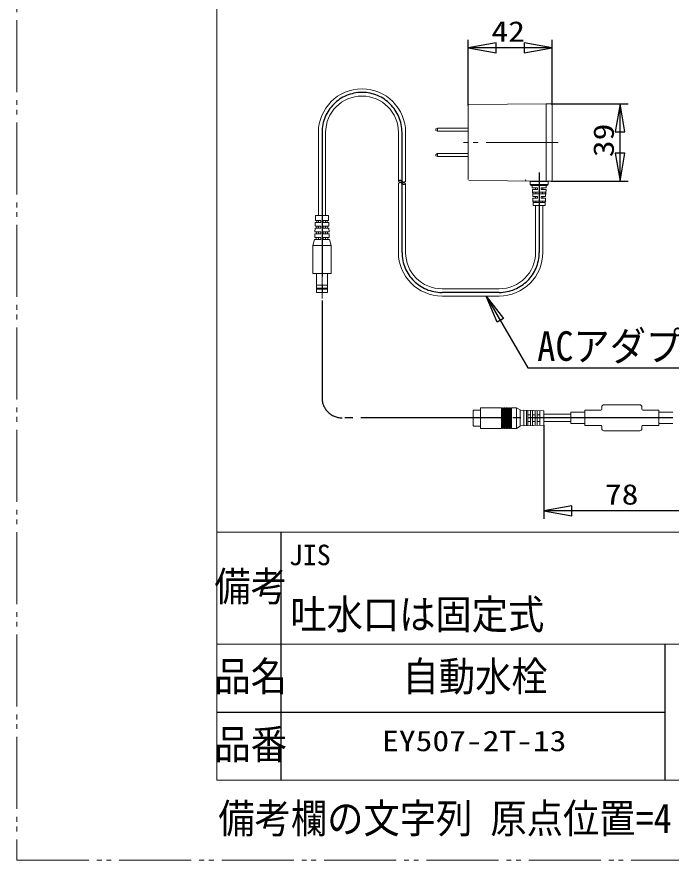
# Model space of a CAD drawing. Units: millimetres at full size, sheet at 1:4. Extents: x -840 to 0, y -594 to 594.
# Drawn here: x -840 to -512.9, y -594 to -172.3 of the extents above; entities that cross this region are included whole.
import ezdxf
from ezdxf.enums import TextEntityAlignment as Align

# ---------------------------------------------------------------- set-up
doc = ezdxf.new("R2010")
doc.units = ezdxf.units.MM
doc.header["$LTSCALE"] = 4
doc.linetypes.add('DOUBLE_CHAIN2', pattern=[12.8, 9, -1, 0.6, -0.6, 0.6, -1])
doc.linetypes.add('LONG_CHAIN', pattern=[21, 18, -1, 1, -1])
doc.layers.add('0-0_EY507-2T', color=7, linetype='Continuous', lineweight=15)
doc.styles.add('ＭＳ ゴシック', font='')
doc.styles.add('ＭＳ 明朝', font='')
doc.styles.get('ＭＳ ゴシック').set_extended_font_data('MS Gothic')
doc.styles.get('ＭＳ 明朝').set_extended_font_data('MS Mincho')

msp = doc.modelspace()

# ---------------------------------------------------------------- linework, layer by layer
at = {"layer": '0-0_EY507-2T'}
for p, q in [((-740, -554), (-740, 0)), ((-614.434, -253.639), (-614.434, -216.63)), ((-613.938, -216.13), (-575.434, -215.794)), ((-575.434, -215.794), (-572.925, -215.838)), ((-575.434, -215.794), (-575.434, -254.475)), ((-572.434, -216.338), (-572.434, -253.931)), ((-689.234, -230.134), (-689.234, -271.634)), ((-685.634, -230.134), (-685.634, -271.634)), ((-649.234, -230.134), (-649.234, -254.634)), ((-645.634, -230.134), (-645.634, -254.634)), ((-630.534, -228.384), (-629.641, -228.034)), ((-630.534, -228.784), (-630.534, -228.384)), ((-630.534, -229.184), (-630.534, -228.784)), ((-629.641, -229.534), (-630.534, -229.184)), ((-629.641, -229.534), (-629.641, -228.034)), ((-629.641, -228.034), (-614.434, -228.034)), ((-614.434, -229.534), (-629.641, -229.534)), ((-630.534, -241.084), (-629.641, -240.734)), ((-630.534, -241.484), (-630.534, -241.084)), ((-630.534, -241.884), (-630.534, -241.484)), ((-629.641, -242.234), (-630.534, -241.884)), ((-629.641, -242.234), (-629.641, -240.734)), ((-629.641, -240.734), (-614.434, -240.734)), ((-614.434, -242.234), (-629.641, -242.234)), ((-649.234, -255.634), (-649.234, -290.134)), ((-645.634, -255.634), (-645.634, -290.134)), ((-613.938, -254.139), (-575.434, -254.475)), ((-583.334, -254.634), (-574.334, -254.634)), ((-574.334, -256.134), (-583.334, -256.134)), ((-574.834, -256.634), (-582.834, -256.634)), ((-582.274, -257.834), (-582.334, -256.634)), ((-582.334, -256.634), (-582.274, -257.834)), ((-581.634, -254.634), (-581.634, -254.42)), ((-580.884, -254.634), (-580.884, -254.427)), ((-576.784, -254.634), (-576.784, -254.463)), ((-576.034, -254.634), (-576.034, -254.469)), ((-575.434, -254.475), (-572.925, -254.431)), ((-575.394, -257.834), (-575.334, -256.634)), ((-575.334, -256.634), (-575.394, -257.834)), ((-582.274, -257.834), (-579.734, -257.834)), ((-582.234, -258.634), (-579.734, -258.634)), ((-582.234, -258.634), (-582.054, -262.234)), ((-582.04, -260.034), (-575.628, -260.034)), ((-582.04, -260.034), (-581.999, -260.834)), ((-581.999, -260.834), (-575.67, -260.834)), ((-580.684, -258.634), (-580.684, -257.834)), ((-580.45, -260.834), (-580.45, -260.034)), ((-579.734, -258.634), (-579.734, -257.834)), ((-577.934, -257.834), (-575.394, -257.834)), ((-577.934, -257.834), (-577.934, -258.634)), ((-577.934, -258.634), (-575.434, -258.634)), ((-577.218, -260.834), (-577.218, -260.034)), ((-576.984, -258.634), (-576.984, -257.834)), ((-575.67, -260.834), (-575.628, -260.034)), ((-575.614, -262.234), (-575.434, -258.634)), ((-575.434, -258.634), (-575.614, -262.234)), ((-582.054, -262.234), (-579.734, -262.234)), ((-582.014, -263.034), (-579.734, -263.034)), ((-581.811, -264.434), (-575.857, -264.434)), ((-581.811, -264.434), (-581.769, -265.234)), ((-581.769, -265.234), (-575.899, -265.234)), ((-580.684, -263.034), (-580.684, -262.234)), ((-580.45, -265.234), (-580.45, -264.434)), ((-579.734, -263.034), (-579.734, -262.234)), ((-577.934, -262.234), (-575.614, -262.234)), ((-577.934, -262.234), (-577.934, -263.034)), ((-577.934, -263.034), (-575.654, -263.034)), ((-577.218, -265.234), (-577.218, -264.434)), ((-576.984, -263.034), (-576.984, -262.234)), ((-575.899, -265.234), (-575.857, -264.434)), ((-581.834, -266.634), (-575.834, -266.634)), ((-580.634, -266.634), (-580.634, -290.134)), ((-577.034, -266.634), (-577.034, -290.134)), ((-690.642, -271.826), (-690.742, -274.234)), ((-684.426, -271.634), (-690.442, -271.634)), ((-684.126, -274.234), (-684.226, -271.826)), ((-690.901, -278.034), (-690.976, -279.834)), ((-690.784, -275.234), (-690.859, -277.034)), ((-690.784, -275.234), (-688.034, -275.234)), ((-688.034, -274.234), (-690.742, -274.234)), ((-690.059, -277.034), (-690.101, -278.034)), ((-689.942, -274.234), (-689.984, -275.234)), ((-689.234, -275.234), (-689.234, -274.234)), ((-689.234, -278.034), (-689.234, -277.034)), ((-688.034, -275.234), (-688.034, -274.234)), ((-686.834, -274.234), (-686.834, -275.234)), ((-684.126, -274.234), (-686.834, -274.234)), ((-686.834, -275.234), (-684.084, -275.234)), ((-685.634, -274.234), (-685.634, -275.234)), ((-685.634, -277.034), (-685.634, -278.034)), ((-684.884, -275.234), (-684.926, -274.234)), ((-684.767, -278.034), (-684.809, -277.034)), ((-684.009, -277.034), (-684.084, -275.234)), ((-683.892, -279.834), (-683.967, -278.034)), ((-691.017, -280.834), (-691.092, -282.634)), ((-691.017, -280.834), (-688.034, -280.834)), ((-688.034, -279.834), (-690.976, -279.834)), ((-690.176, -279.834), (-690.217, -280.834)), ((-689.234, -280.834), (-689.234, -279.834)), ((-688.034, -280.834), (-688.034, -279.834)), ((-686.834, -279.834), (-686.834, -280.834)), ((-683.892, -279.834), (-686.834, -279.834)), ((-686.834, -280.834), (-683.851, -280.834)), ((-685.634, -279.834), (-685.634, -280.834)), ((-684.651, -280.834), (-684.692, -279.834)), ((-683.776, -282.634), (-683.851, -280.834)), ((-691.134, -283.634), (-692.034, -286.634)), ((-682.834, -286.634), (-692.034, -286.634)), ((-692.034, -300.434), (-692.034, -286.634)), ((-690.292, -282.634), (-690.334, -283.634)), ((-689.234, -283.634), (-689.234, -282.634)), ((-685.634, -282.634), (-685.634, -283.634)), ((-684.534, -283.634), (-684.576, -282.634)), ((-682.834, -286.634), (-683.734, -283.634)), ((-682.834, -286.634), (-682.834, -300.434)), ((-683.034, -300.634), (-691.834, -300.634)), ((-690.184, -300.634), (-690.184, -306.434)), ((-684.684, -306.434), (-684.684, -300.634)), ((-684.684, -306.434), (-690.184, -306.434)), ((-684.684, -306.434), (-684.734, -307.934)), ((-690.184, -308.034), (-690.134, -307.934)), ((-690.184, -308.034), (-684.684, -308.034)), ((-690.184, -309.934), (-690.184, -308.034)), ((-690.184, -308.434), (-684.684, -308.434)), ((-684.884, -310.134), (-689.984, -310.134)), ((-684.734, -307.934), (-684.684, -308.034)), ((-684.684, -308.034), (-684.684, -309.934)), ((-598.834, -308.334), (-627.434, -308.334)), ((-598.834, -311.934), (-627.434, -311.934)), ((-546.518, -366.306), (-528.518, -366.306)), ((-597.727, -378.098), (-597.727, -367.896)), ((-597.262, -368.192), (-597.727, -368.192)), ((-597.262, -367.896), (-597.262, -378.098)), ((-596.796, -367.896), (-597.262, -367.896)), ((-596.796, -378.098), (-596.796, -367.896)), ((-596.415, -368.192), (-596.796, -368.192)), ((-596.415, -367.896), (-596.415, -378.098)), ((-595.992, -367.896), (-596.415, -367.896)), ((-595.992, -378.098), (-595.992, -367.896)), ((-595.568, -368.192), (-595.992, -368.192)), ((-595.568, -367.896), (-595.568, -378.098)), ((-595.103, -367.896), (-595.568, -367.896)), ((-595.103, -378.098), (-595.103, -367.896)), ((-594.637, -368.192), (-595.103, -368.192)), ((-594.637, -367.896), (-594.637, -378.098)), ((-594.129, -367.896), (-594.637, -367.896)), ((-594.129, -378.098), (-594.129, -367.896)), ((-593.706, -368.192), (-594.129, -368.192)), ((-593.706, -367.896), (-593.706, -378.098)), ((-593.155, -367.896), (-593.706, -367.896)), ((-593.155, -378.098), (-593.155, -367.896)), ((-592.647, -368.15), (-593.155, -368.15)), ((-592.647, -378.098), (-592.647, -367.896)), ((-590.234, -378.098), (-590.234, -367.896)), ((-588.287, -377.04), (-588.287, -368.912)), ((-586.551, -369.123), (-588.287, -369.081)), ((-576.518, -369.293), (-586.551, -368.996)), ((-586.551, -368.996), (-586.551, -376.87)), ((-585.239, -376.828), (-585.239, -369.038)), ((-584.477, -376.785), (-584.477, -369.081)), ((-583.165, -369.123), (-583.165, -376.743)), ((-582.191, -374.584), (-582.191, -371.028)), ((-582.149, -376.701), (-582.149, -369.123)), ((-580.879, -369.166), (-580.879, -376.659)), ((-579.863, -376.616), (-579.863, -369.208)), ((-578.466, -376.574), (-578.466, -369.25)), ((-576.518, -376.531), (-576.518, -369.293)), ((-563.018, -371.028), (-576.518, -371.028)), ((-556.018, -369.028), (-556.018, -370.028)), ((-548.018, -369.028), (-556.018, -369.028)), ((-556.018, -370.028), (-556.018, -375.584)), ((-547.518, -367.306), (-547.518, -367.528)), ((-547.518, -367.528), (-547.518, -368.528)), ((-527.518, -367.306), (-527.518, -368.528)), ((-527.518, -367.306), (-527.518, -367.528)), ((-527.018, -369.028), (-519.018, -369.028)), ((-512.018, -370.028), (-519.018, -370.028)), ((-583.165, -371.282), (-584.477, -371.282)), ((-583.165, -372.891), (-584.477, -372.891)), ((-583.165, -374.584), (-584.477, -374.584)), ((-580.879, -371.282), (-582.149, -371.282)), ((-580.879, -372.891), (-582.149, -372.891)), ((-580.879, -374.584), (-582.149, -374.584)), ((-578.466, -371.282), (-579.863, -371.282)), ((-578.466, -372.891), (-579.863, -372.891)), ((-578.466, -374.584), (-579.863, -374.584)), ((-563.018, -374.584), (-576.518, -374.584)), ((-597.262, -377.802), (-597.727, -377.802)), ((-597.262, -378.098), (-596.796, -378.098)), ((-596.246, -377.802), (-596.796, -377.802)), ((-596.415, -378.098), (-595.992, -378.098)), ((-595.568, -377.802), (-595.992, -377.802)), ((-595.568, -378.098), (-595.103, -378.098)), ((-594.637, -377.802), (-595.103, -377.802)), ((-594.637, -378.098), (-594.129, -378.098)), ((-593.706, -377.802), (-594.129, -377.802)), ((-593.706, -378.098), (-593.155, -378.098)), ((-592.647, -377.802), (-593.155, -377.802)), ((-592.647, -378.098), (-590.234, -378.098)), ((-588.287, -377.04), (-590.234, -378.098)), ((-586.551, -376.743), (-588.287, -376.87)), ((-576.518, -376.531), (-586.551, -376.87)), ((-556.018, -375.584), (-556.018, -376.584)), ((-548.018, -376.584), (-556.018, -376.584)), ((-547.518, -378.084), (-547.518, -377.084)), ((-547.518, -378.306), (-547.518, -378.084)), ((-546.518, -379.306), (-528.518, -379.306)), ((-527.518, -378.084), (-527.518, -377.084)), ((-527.518, -378.306), (-527.518, -378.084)), ((-527.018, -376.584), (-519.018, -376.584)), ((-519.018, -375.584), (-512.018, -375.584)), ((-519.018, -375.584), (-519.018, -376.584)), ((-740, -430), (-40, -430)), ((-40, -486), (-740, -486)), ((-740, -554), (-420, -554))]:
    msp.add_line(p, q, dxfattribs=at)
at = {"layer": '0-0_EY507-2T', "color": 2, "lineweight": 30}
for p, q in [((-614.434, -216.63), (-614.434, -183.838)), ((-572.434, -216.338), (-572.434, -183.838)), ((-572.434, -187.838), (-614.434, -187.838)), ((-572.925, -215.838), (-534.434, -215.838)), ((-538.434, -254.431), (-538.434, -215.838)), ((-572.925, -254.431), (-534.434, -254.431)), ((-576.518, -376.531), (-576.518, -423.306)), ((-498.518, -419.306), (-576.518, -419.306)), ((-708, -430), (-708, -486)), ((-708, -486), (-708, -554)), ((-516, -486), (-516, -554)), ((-740, -520), (-516, -520))]:
    msp.add_line(p, q, dxfattribs=at)
at = {"layer": '0-0_EY507-2T', "color": 2, "linetype": 'LONG_CHAIN', "lineweight": 30}
for p, q in [((-687.434, -230.134), (-687.434, -362.806)), ((-647.434, -290.134), (-647.434, -230.134)), ((-578.834, -250.134), (-578.834, -290.134)), ((-598.834, -310.134), (-627.434, -310.134)), ((-344, -372.806), (-677.434, -372.806))]:
    msp.add_line(p, q, dxfattribs=at)
at = {"layer": '0-0_EY507-2T', "color": 4, "linetype": 'DOUBLE_CHAIN2'}
for p, q in [((-687.434, -230.134), (-687.434, -313.134)), ((-647.434, -290.134), (-647.434, -230.134)), ((-569.434, -235.134), (-617.434, -235.134)), ((-578.834, -250.134), (-578.834, -290.134)), ((-598.834, -310.134), (-627.434, -310.134))]:
    msp.add_line(p, q, dxfattribs=at)
msp.add_lwpolyline([(-840, -594), (0, -594), (0, 594), (-840, 594)], close=True, dxfattribs=at)
at = {"layer": '0-0_EY507-2T', "color": 2, "lineweight": 30}
for points in [[(-600.434, -185.369), (-614.434, -187.838), (-600.434, -190.306)], [(-600.434, -185.369), (-614.434, -187.838), (-600.434, -190.306)], [(-586.434, -190.306), (-572.434, -187.838), (-586.434, -185.369)], [(-586.434, -190.306), (-572.434, -187.838), (-586.434, -185.369)], [(-535.965, -229.838), (-538.434, -215.838), (-540.903, -229.838)], [(-535.965, -229.838), (-538.434, -215.838), (-540.903, -229.838)], [(-540.903, -240.431), (-538.434, -254.431), (-535.965, -240.431)], [(-540.903, -240.431), (-538.434, -254.431), (-535.965, -240.431)], [(-596.695, -323.137), (-599.887, -324.98), (-605.291, -311.934)], [(-562.518, -416.838), (-576.518, -419.306), (-562.518, -421.775)], [(-562.518, -416.838), (-576.518, -419.306), (-562.518, -421.775)]]:
    msp.add_lwpolyline(points, close=True, dxfattribs=at)
for points in [[(-645.634, -254.634), (-645.859, -254.818), (-645.972, -254.902), (-646.084, -254.978), (-646.197, -255.042), (-646.309, -255.091), (-646.422, -255.123), (-646.534, -255.134), (-646.647, -255.123), (-646.759, -255.091), (-646.872, -255.042), (-646.984, -254.978), (-647.097, -254.902), (-647.209, -254.818), (-647.434, -254.634), (-647.659, -254.451), (-647.772, -254.366), (-647.884, -254.29), (-647.997, -254.226), (-648.109, -254.177), (-648.222, -254.145), (-648.334, -254.134), (-648.447, -254.145), (-648.559, -254.177), (-648.672, -254.226), (-648.784, -254.29), (-648.897, -254.366), (-649.009, -254.451), (-649.234, -254.634)], [(-645.634, -255.634), (-645.859, -255.818), (-645.972, -255.902), (-646.084, -255.978), (-646.197, -256.042), (-646.309, -256.091), (-646.422, -256.123), (-646.534, -256.134), (-646.647, -256.123), (-646.759, -256.091), (-646.872, -256.042), (-646.984, -255.978), (-647.097, -255.902), (-647.209, -255.818), (-647.434, -255.634), (-647.659, -255.451), (-647.772, -255.366), (-647.884, -255.29), (-647.997, -255.226), (-648.109, -255.177), (-648.222, -255.145), (-648.334, -255.134), (-648.447, -255.145), (-648.559, -255.177), (-648.672, -255.226), (-648.784, -255.29), (-648.897, -255.366), (-649.009, -255.451), (-649.234, -255.634)], [(-605.291, -311.934), (-584.568, -347.827), (-356.883, -347.827)]]:
    msp.add_lwpolyline(points, dxfattribs=at)
at = {"layer": '0-0_EY507-2T'}
for points in [[(-583.334, -256.134), (-583.334, -254.634), (-583.334, -256.134)], [(-574.334, -256.134), (-574.334, -254.634), (-574.334, -256.134)], [(-581.834, -266.634), (-582.014, -263.034), (-581.834, -266.634)], [(-575.834, -266.634), (-575.654, -263.034), (-575.834, -266.634)], [(-690.901, -278.034), (-688.034, -278.034), (-688.034, -277.034), (-690.859, -277.034)], [(-684.009, -277.034), (-686.834, -277.034), (-686.834, -278.034), (-683.967, -278.034)], [(-691.134, -283.634), (-688.034, -283.634), (-688.034, -282.634), (-691.092, -282.634)], [(-683.776, -282.634), (-686.834, -282.634), (-686.834, -283.634), (-683.734, -283.634)], [(-684.734, -307.934), (-690.134, -307.934), (-690.184, -306.434)], [(-608.141, -369.038), (-611.486, -369.038), (-611.74, -369.123), (-611.824, -369.377), (-611.824, -376.659), (-611.74, -376.87), (-611.486, -376.997), (-608.141, -376.997)], [(-597.727, -367.896), (-608.141, -367.896), (-608.141, -378.098), (-597.727, -378.098)], [(-588.287, -368.912), (-590.234, -367.896), (-592.647, -367.896)], [(-556.018, -375.584), (-563.018, -375.584), (-563.018, -370.028), (-556.018, -370.028)], [(-519.018, -369.028), (-519.018, -370.028), (-519.018, -375.584)]]:
    msp.add_lwpolyline(points, dxfattribs=at)
for centre, radius, start, end in [((-667.434, -230.134), 21.8, 0, 180), ((-667.434, -230.134), 18.2, 0, 180), ((-613.934, -216.63), 0.5, 90.5, 180), ((-572.934, -216.338), 0.5, 0, 89), ((-585.334, -253.639), 0.5, 180, 269.5), ((-582.834, -256.134), 0.5, 180, 270), ((-574.834, -256.134), 0.5, 270, 0), ((-572.934, -253.931), 0.5, 271, 0), ((-690.442, -271.834), 0.2, 90, 177.61406), ((-684.426, -271.834), 0.2, 2.38594, 90), ((-627.434, -290.134), 21.8, 180, 270), ((-627.434, -290.134), 18.2, 180, 270), ((-598.834, -290.134), 18.2, 270, 0), ((-598.834, -290.134), 21.8, 270, 0), ((-691.834, -300.434), 0.2, 180, 270), ((-683.034, -300.434), 0.2, 270, 0), ((-689.984, -309.934), 0.2, 180, 270), ((-684.884, -309.934), 0.2, 270, 0), ((-546.518, -367.306), 1, 90, 180), ((-528.518, -367.306), 1, 0, 90), ((-548.018, -368.528), 0.5, 270, 0), ((-527.018, -368.528), 0.5, 180, 270), ((-548.018, -377.084), 0.5, 0, 90), ((-546.518, -378.306), 1, 180, 270), ((-528.518, -378.306), 1, 270, 0), ((-527.018, -377.084), 0.5, 90, 180)]:
    msp.add_arc(centre, radius, start, end, dxfattribs=at)
at = {"layer": '0-0_EY507-2T', "color": 2, "linetype": 'LONG_CHAIN', "lineweight": 30}
for centre, radius, start, end in [((-667.434, -230.134), 20, 0, 180), ((-627.434, -290.134), 20, 180, 270), ((-598.834, -290.134), 20, 270, 0), ((-677.434, -362.806), 10, 180, 270)]:
    msp.add_arc(centre, radius, start, end, dxfattribs=at)
at = {"layer": '0-0_EY507-2T', "color": 4, "linetype": 'DOUBLE_CHAIN2'}
for centre, start, end in [((-667.434, -230.134), 0, 180), ((-627.434, -290.134), 180, 270), ((-598.834, -290.134), 270, 0)]:
    msp.add_arc(centre, 20, start, end, dxfattribs=at)

# ---------------------------------------------------------------- texts
at = {"layer": '0-0_EY507-2T'}
for s, height, style, width, p in [('42', 10.26, 'ＭＳ ゴシック', 1.2, (-602.717, -187.838)), ('ACアダプタ コード長さ1800', 14.78, 'ＭＳ 明朝', 0.9, (-579.815, -348.774)), ('78', 10.26, 'ＭＳ ゴシック', 1.2, (-545.968, -419.306)), ('吐水口は固定式', 14.78, 'ＭＳ 明朝', 0.9, (-703.289, -482.947)), ('自動水栓', 14.78, 'ＭＳ 明朝', 0.9, (-647.174, -513.947)), ('EY507-2T-13', 10.26, 'ＭＳ ゴシック', 1.2, (-657.36, -542.6))]:
    msp.add_text(s, height=height, dxfattribs=dict(at, style=style, width=width)).set_placement(p, align=Align.BOTTOM_LEFT)
at = {"layer": '0-0_EY507-2T', "style": 'ＭＳ ゴシック', "width": 1.2}
msp.add_text('39', height=10.26, rotation=90, dxfattribs=at).set_placement((-538.434, -242.469), align=Align.BOTTOM_LEFT)
at = {"layer": '0-0_EY507-2T', "style": 'ＭＳ ゴシック'}
msp.add_text('JIS', height=10.26, dxfattribs=at).set_placement((-704, -449.6), align=Align.BOTTOM_LEFT)
at = {"layer": '0-0_EY507-2T', "color": 2, "style": 'ＭＳ 明朝', "width": 0.9}
for s, p in [('備考', (-741.232, -468.947)), ('品名', (-741.232, -513.947)), ('品番', (-741.232, -547.947))]:
    msp.add_text(s, height=14.78, dxfattribs=at).set_placement(p, align=Align.BOTTOM_LEFT)
at = {"layer": '0-0_EY507-2T', "color": 134, "style": 'ＭＳ 明朝', "width": 0.9}
msp.add_text('備考欄の文字列 原点位置=4', height=14.78, dxfattribs=at).set_placement((-739.289, -584.947), align=Align.BOTTOM_LEFT)

doc.saveas('drawing.dxf')
